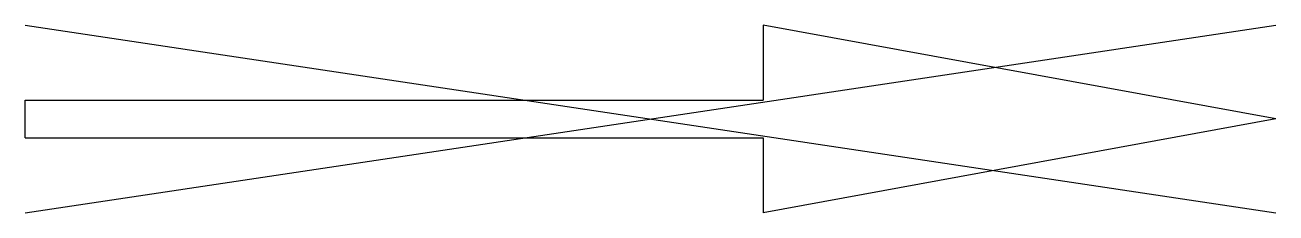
# Model space of a CAD drawing. Header units: metres. Extents: x 0 to 5, y -0.38 to 0.38.
import ezdxf

# ---------------------------------------------------------------- set-up
doc = ezdxf.new("R2010")
doc.units = ezdxf.units.M
doc.header["$LTSCALE"] = 0.2

msp = doc.modelspace()

# ---------------------------------------------------------------- linework, layer by layer
for p, q in [((0, -0.375), (5, 0.375)), ((0, 0.375), (5, -0.375)), ((2.95, 0.375), (2.95, 0.075)), ((5, 0), (2.95, 0.375)), ((0, 0.075), (2.95, 0.075)), ((0, -0.075), (0, 0.075)), ((5, 0), (2.95, -0.375)), ((0, -0.075), (2.95, -0.075)), ((2.95, -0.075), (2.95, -0.375))]:
    msp.add_line(p, q)

doc.saveas('drawing.dxf')
